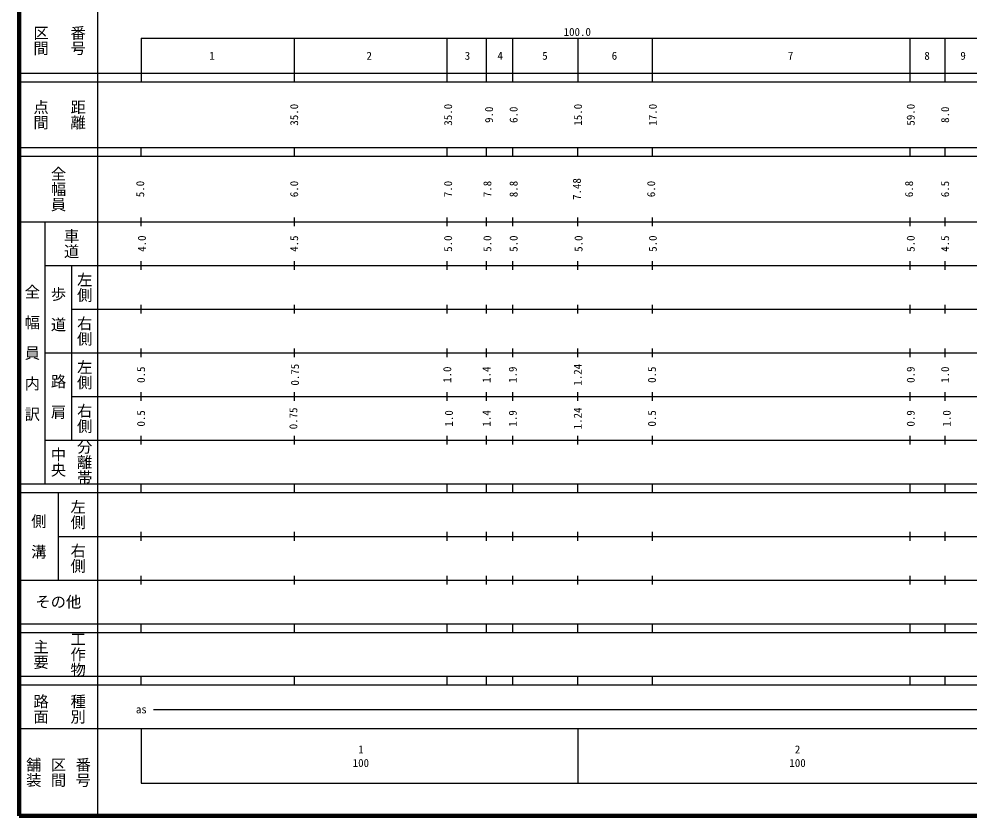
# Model space of a CAD drawing. Units: millimetres on the paper. Extents: x 40 to 680, y 20 to 380.
# Drawn here: x 40 to 257.8, y 20 to 202.4 of the extents above; entities that cross this region are included whole.
import ezdxf
from ezdxf.enums import TextEntityAlignment as Align

# ---------------------------------------------------------------- set-up
doc = ezdxf.new("R2010")
doc.units = ezdxf.units.MM
doc.layers.add('M-TTL', color=2, linetype='Continuous', lineweight=140)
doc.layers.add('M-TTL-BAND', color=7, linetype='Continuous', lineweight=25)
doc.styles.add('@ＭＳ ゴシック', font='')
doc.styles.add('ＭＳ ゴシック', font='')
doc.styles.get('@ＭＳ ゴシック').set_extended_font_data('@MS Gothic')
doc.styles.get('ＭＳ ゴシック').set_extended_font_data('MS Gothic')

msp = doc.modelspace()

# ---------------------------------------------------------------- linework, layer by layer
at = {"layer": 'M-TTL'}
for p, q in [((40, 380), (40, 20)), ((40, 20), (680, 20))]:
    msp.add_line(p, q, dxfattribs=at)
at = {"layer": 'M-TTL-BAND'}
for p, q in [((58, 370), (58, 20)), ((68, 198), (579, 198)), ((68, 198), (68, 188)), ((103, 198), (103, 188)), ((138, 198), (138, 188)), ((147, 198), (147, 188)), ((153, 198), (153, 188)), ((168, 198), (168, 188)), ((185, 198), (185, 188)), ((244, 198), (244, 188)), ((252, 198), (252, 188)), ((40, 190), (579, 190)), ((40, 188), (579, 188)), ((40, 173), (579, 173)), ((68, 171), (68, 173)), ((103, 173), (103, 171)), ((138, 173), (138, 171)), ((147, 173), (147, 171)), ((153, 173), (153, 171)), ((168, 171), (168, 173)), ((185, 173), (185, 171)), ((244, 173), (244, 171)), ((252, 173), (252, 171)), ((40, 171), (579, 171)), ((68, 155), (68, 157)), ((103, 157), (103, 155)), ((138, 157), (138, 155)), ((147, 157), (147, 155)), ((153, 157), (153, 155)), ((168, 155), (168, 157)), ((185, 157), (185, 155)), ((244, 157), (244, 155)), ((252, 157), (252, 155)), ((40, 156), (579, 156)), ((46, 96), (46, 156)), ((46, 146), (579, 146)), ((52, 146), (52, 106)), ((68, 145), (68, 147)), ((103, 147), (103, 145)), ((138, 147), (138, 145)), ((147, 147), (147, 145)), ((153, 147), (153, 145)), ((168, 145), (168, 147)), ((185, 147), (185, 145)), ((244, 147), (244, 145)), ((252, 147), (252, 145)), ((52, 136), (579, 136)), ((68, 135), (68, 137)), ((103, 137), (103, 135)), ((138, 137), (138, 135)), ((147, 137), (147, 135)), ((153, 137), (153, 135)), ((168, 135), (168, 137)), ((185, 137), (185, 135)), ((244, 137), (244, 135)), ((252, 137), (252, 135)), ((68, 125), (68, 127)), ((103, 127), (103, 125)), ((138, 127), (138, 125)), ((147, 127), (147, 125)), ((153, 127), (153, 125)), ((168, 125), (168, 127)), ((185, 127), (185, 125)), ((244, 127), (244, 125)), ((252, 127), (252, 125)), ((46, 126), (579, 126)), ((52, 116), (579, 116)), ((68, 115), (68, 117)), ((103, 117), (103, 115)), ((138, 117), (138, 115)), ((147, 117), (147, 115)), ((153, 117), (153, 115)), ((168, 115), (168, 117)), ((185, 117), (185, 115)), ((244, 117), (244, 115)), ((252, 117), (252, 115)), ((68, 105), (68, 107)), ((103, 107), (103, 105)), ((138, 107), (138, 105)), ((147, 107), (147, 105)), ((153, 107), (153, 105)), ((168, 105), (168, 107)), ((185, 107), (185, 105)), ((244, 107), (244, 105)), ((252, 107), (252, 105)), ((46, 106), (579, 106)), ((40, 96), (579, 96)), ((68, 94), (68, 96)), ((103, 96), (103, 94)), ((138, 96), (138, 94)), ((147, 96), (147, 94)), ((153, 96), (153, 94)), ((168, 94), (168, 96)), ((185, 96), (185, 94)), ((244, 96), (244, 94)), ((252, 96), (252, 94)), ((40, 94), (579, 94)), ((49, 94), (49, 74)), ((68, 83), (68, 85)), ((103, 85), (103, 83)), ((138, 85), (138, 83)), ((147, 85), (147, 83)), ((153, 85), (153, 83)), ((168, 83), (168, 85)), ((185, 85), (185, 83)), ((244, 85), (244, 83)), ((252, 85), (252, 83)), ((49, 84), (579, 84)), ((68, 73), (68, 75)), ((103, 75), (103, 73)), ((138, 75), (138, 73)), ((147, 75), (147, 73)), ((153, 75), (153, 73)), ((168, 73), (168, 75)), ((185, 75), (185, 73)), ((244, 75), (244, 73)), ((252, 75), (252, 73)), ((40, 74), (579, 74)), ((40, 64), (579, 64)), ((68, 62), (68, 64)), ((103, 64), (103, 62)), ((138, 64), (138, 62)), ((147, 64), (147, 62)), ((153, 64), (153, 62)), ((168, 62), (168, 64)), ((185, 64), (185, 62)), ((244, 64), (244, 62)), ((252, 64), (252, 62)), ((40, 62), (579, 62)), ((40, 52), (579, 52)), ((68, 50), (68, 52)), ((103, 52), (103, 50)), ((138, 52), (138, 50)), ((147, 52), (147, 50)), ((153, 52), (153, 50)), ((168, 50), (168, 52)), ((185, 52), (185, 50)), ((244, 52), (244, 50)), ((252, 52), (252, 50)), ((40, 50), (579, 50)), ((70.805, 44.406), (565.903, 44.406)), ((40, 40), (579, 40)), ((68, 40), (68, 27.5)), ((168, 40), (168, 27.5)), ((68, 27.5), (579, 27.5))]:
    msp.add_line(p, q, dxfattribs=at)

# ---------------------------------------------------------------- texts
for s, height, rotation, style, p in [('区間', 2.566, 270, '@ＭＳ ゴシック', (45, 197.5)), ('番号', 2.566, 270, '@ＭＳ ゴシック', (53.5, 197.5)), ('点間', 2.566, 270, '@ＭＳ ゴシック', (45, 180.5)), ('距離', 2.566, 270, '@ＭＳ ゴシック', (53.5, 180.5)), ('35.0', 1.833, 90, 'ＭＳ ゴシック', (103.002, 180.5)), ('35.0', 1.833, 90, 'ＭＳ ゴシック', (138.253, 180.5)), ('9.0', 1.833, 90, 'ＭＳ ゴシック', (147.628, 180.5)), ('6.0', 1.833, 90, 'ＭＳ ゴシック', (153.254, 180.5)), ('15.0', 1.833, 90, 'ＭＳ ゴシック', (168.002, 180.5)), ('17.0', 1.833, 90, 'ＭＳ ゴシック', (185.13, 180.5)), ('59.0', 1.833, 90, 'ＭＳ ゴシック', (244.194, 180.5)), ('8.0', 1.833, 90, 'ＭＳ ゴシック', (252.07, 180.5)), ('全幅員', 2.566, 270, '@ＭＳ ゴシック', (49, 163.5)), ('7.48', 1.833, 90, 'ＭＳ ゴシック', (167.75, 163.5)), ('5.0', 1.833, 90, 'ＭＳ ゴシック', (67.75, 163.5)), ('6.0', 1.833, 90, 'ＭＳ ゴシック', (103.002, 163.5)), ('7.0', 1.833, 90, 'ＭＳ ゴシック', (138.253, 163.5)), ('7.8', 1.833, 90, 'ＭＳ ゴシック', (147.253, 163.5)), ('8.8', 1.833, 90, 'ＭＳ ゴシック', (153.254, 163.5)), ('6.0', 1.833, 90, 'ＭＳ ゴシック', (184.755, 163.5)), ('6.8', 1.833, 90, 'ＭＳ ゴシック', (243.819, 163.5)), ('6.5', 1.833, 90, 'ＭＳ ゴシック', (252.07, 163.5)), ('車道', 2.566, 270, '@ＭＳ ゴシック', (52, 151)), ('4.0', 1.833, 90, 'ＭＳ ゴシック', (68.125, 151)), ('4.5', 1.833, 90, 'ＭＳ ゴシック', (103.002, 151)), ('5.0', 1.833, 90, 'ＭＳ ゴシック', (138.253, 151)), ('5.0', 1.833, 90, 'ＭＳ ゴシック', (147.253, 151)), ('5.0', 1.833, 90, 'ＭＳ ゴシック', (153.254, 151)), ('5.0', 1.833, 90, 'ＭＳ ゴシック', (168.125, 151)), ('5.0', 1.833, 90, 'ＭＳ ゴシック', (185.13, 151)), ('5.0', 1.833, 90, 'ＭＳ ゴシック', (244.194, 151)), ('4.5', 1.833, 90, 'ＭＳ ゴシック', (252.07, 151)), ('左側', 2.566, 270, '@ＭＳ ゴシック', (55, 141)), ('全\u3000幅\u3000員\u3000内\u3000訳', 2.566, 270, '@ＭＳ ゴシック', (43, 126)), ('歩\u3000道', 2.566, 270, '@ＭＳ ゴシック', (49, 136)), ('右側', 2.566, 270, '@ＭＳ ゴシック', (55, 131)), ('左側', 2.566, 270, '@ＭＳ ゴシック', (55, 121)), ('0.5', 1.833, 90, 'ＭＳ ゴシック', (67.938, 121)), ('0.75', 1.833, 90, 'ＭＳ ゴシック', (103.189, 121)), ('1.0', 1.833, 90, 'ＭＳ ゴシック', (138.065, 121)), ('1.4', 1.833, 90, 'ＭＳ ゴシック', (147.066, 121)), ('1.9', 1.833, 90, 'ＭＳ ゴシック', (153.066, 121)), ('1.24', 1.833, 90, 'ＭＳ ゴシック', (167.938, 121)), ('0.5', 1.833, 90, 'ＭＳ ゴシック', (184.942, 121)), ('0.9', 1.833, 90, 'ＭＳ ゴシック', (244.194, 121)), ('1.0', 1.833, 90, 'ＭＳ ゴシック', (252.07, 121)), ('路\u3000肩', 2.566, 270, '@ＭＳ ゴシック', (49, 116)), ('右側', 2.566, 270, '@ＭＳ ゴシック', (55, 111)), ('0.75', 1.833, 90, 'ＭＳ ゴシック', (102.814, 111)), ('1.24', 1.833, 90, 'ＭＳ ゴシック', (167.938, 111)), ('0.5', 1.833, 90, 'ＭＳ ゴシック', (67.938, 111)), ('1.0', 1.833, 90, 'ＭＳ ゴシック', (138.44, 111)), ('1.4', 1.833, 90, 'ＭＳ ゴシック', (147.066, 111)), ('1.9', 1.833, 90, 'ＭＳ ゴシック', (153.066, 111)), ('0.5', 1.833, 90, 'ＭＳ ゴシック', (184.942, 111)), ('0.9', 1.833, 90, 'ＭＳ ゴシック', (244.194, 111)), ('1.0', 1.833, 90, 'ＭＳ ゴシック', (252.445, 111)), ('分離帯', 2.566, 270, '@ＭＳ ゴシック', (55, 101)), ('中央', 2.566, 270, '@ＭＳ ゴシック', (49, 101)), ('左側', 2.566, 270, '@ＭＳ ゴシック', (53.5, 89)), ('側\u3000溝', 2.566, 270, '@ＭＳ ゴシック', (44.5, 84)), ('右側', 2.566, 270, '@ＭＳ ゴシック', (53.5, 79)), ('工作物', 2.566, 270, '@ＭＳ ゴシック', (53.5, 57)), ('主要', 2.566, 270, '@ＭＳ ゴシック', (45, 57)), ('路面', 2.566, 270, '@ＭＳ ゴシック', (45, 44.5)), ('種別', 2.566, 270, '@ＭＳ ゴシック', (53.5, 44.5)), ('舗装', 2.566, 270, '@ＭＳ ゴシック', (43.333, 30)), ('区間', 2.566, 270, '@ＭＳ ゴシック', (49, 30)), ('番号', 2.566, 270, '@ＭＳ ゴシック', (54.667, 30))]:
    msp.add_text(s, height=height, rotation=rotation, dxfattribs=dict(at, style=style)).set_placement(p, align=Align.MIDDLE_CENTER)
at = {"layer": 'M-TTL-BAND', "style": 'ＭＳ ゴシック'}
for s, height, p in [('100.0', 1.833, (167.844, 199.445)), ('1', 1.833, (84.19, 194)), ('2', 1.833, (120.191, 194)), ('3', 1.833, (142.692, 194)), ('4', 1.833, (150.192, 194)), ('5', 1.833, (160.442, 194)), ('6', 1.833, (176.355, 194)), ('7', 1.833, (216.694, 194)), ('8', 1.833, (247.946, 194)), ('9', 1.833, (256.196, 194)), ('その他', 2.566, (49, 69)), ('as', 1.833, (68.006, 44.406)), ('1', 1.833, (118.288, 35.238)), ('2', 1.833, (218.288, 35.238)), ('100', 1.833, (118.288, 32.131)), ('100', 1.833, (218.288, 32.131))]:
    msp.add_text(s, height=height, dxfattribs=at).set_placement(p, align=Align.MIDDLE_CENTER)

doc.saveas('drawing.dxf')
